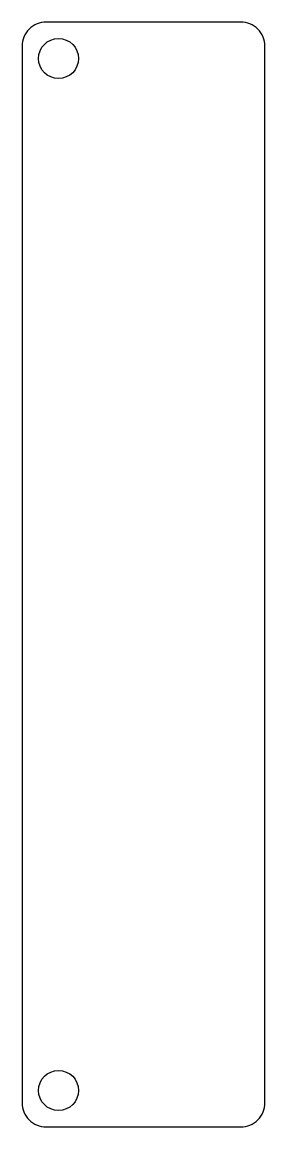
# Model space of a CAD drawing. Header units: millimetres. Extents: x -10 to 10, y -45.5 to 45.5.
import ezdxf

# ---------------------------------------------------------------- set-up
doc = ezdxf.new("R2010")
doc.units = ezdxf.units.MM

msp = doc.modelspace()

# ---------------------------------------------------------------- linework, layer by layer
msp.add_lwpolyline([(-8, 45.5, 0.414214), (-10, 43.5), (-10, -43.5, 0.414214), (-8, -45.5), (8, -45.5, 0.414214), (10, -43.5), (10, 43.5, 0.414214), (8, 45.5)], format="xyb", close=True)
for centre in [(-7, 42.5), (-7, -42.5)]:
    msp.add_circle(centre, 1.65)

doc.saveas('drawing.dxf')
